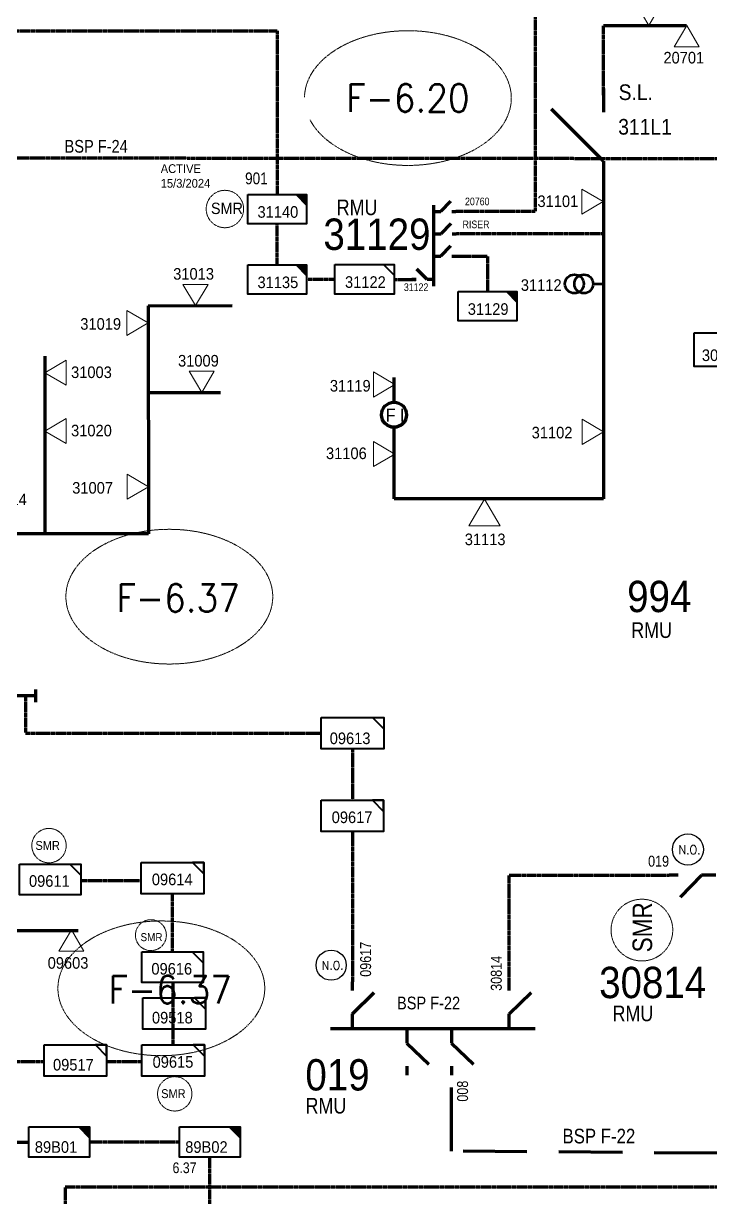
# Model space of a CAD drawing. Header units: metres. Extents: x 65984 to 144644, y -19036 to 23726.
# Drawn here: x 123252.1 to 123471.4, y 21089.7 to 21464.5 of the extents above; entities that cross this region are included whole.
import ezdxf
from ezdxf.enums import TextEntityAlignment as Align

# ---------------------------------------------------------------- set-up
doc = ezdxf.new("R2010")
doc.units = ezdxf.units.M
doc.header["$MEASUREMENT"] = 0
doc.linetypes.add('DGN Style 3', pattern=[0.013877, 0, -0.013877])
doc.linetypes.add('HIDDEN2', pattern=[2381.25, 1587.5, -793.75])
doc.layers.get('0').update_dxf_attribs({"color": 95, "lineweight": 40})
for name, color, linetype, lineweight in [('ABS', 7, 'Continuous', 40), ('ABS NUMBER', 112, 'Continuous', 30), ('d_eos', 111, 'Continuous', 40), ('d_eos no', 121, 'Continuous', 40), ('d_fco text', 95, 'Continuous', 40), ('d_oh branch', 94, 'Continuous', 40), ('d_switch', 95, 'Continuous', 40), ('d_tf', 1, 'Continuous', 40), ('d_tf no', 6, 'Continuous', 40), ('d_tf_200', 1, 'Continuous', 40), ('d_ug cable', 95, 'Continuous', 40), ('d_ug main line', 95, 'Continuous', 40), ('d_unit sub', 7, 'Continuous', 40), ('EARTH FAULT INDICATOR', 95, 'Continuous', 40), ('fedr no', 95, 'Continuous', 40), ('Level 37', 7, 'Continuous', 0), ('O H MAIN FEEDER', 4, 'Continuous', 100), ('SW N O', 114, 'Continuous', 30)]:
    doc.layers.add(name, color=color, linetype=linetype, lineweight=lineweight)
doc.styles.add('NASKHF', font='naskhf.shx', dxfattribs={"height": 8})
doc.styles.add('Style-Andalus', font='andlso.ttf')
doc.styles.add('Style-Arial', font='arial.ttf')
doc.styles.add('Style-ENGINEERING', font='ENGINEERING.shx')
doc.styles.add('Style-msdefault', font='msdefault.shx')
doc.styles.add('Style-STANDARD', font='STANDARD.shx')

# ---------------------------------------------------------------- blocks, each defined once
blk = doc.blocks.new('TFU_25')
at = {"layer": 'd_tf_200', "color": 7, "linetype": 'Continuous', "lineweight": 53}
blk.add_line((0, 10), (0, 0), dxfattribs=at)
at = {"layer": 'd_tf_200', "color": 7, "linetype": 'Continuous', "lineweight": 53, "extrusion": (0, 0, -1)}
for centre in [(0, 30), (0, 20)]:
    blk.add_circle(centre, 10, dxfattribs=at)
blk = doc.blocks.new('TF_8')
at = {"color": 0, "linetype": 'ByBlock', "lineweight": -2}
blk.add_line((6.3, 4.95), (9.9, 1.35), dxfattribs=at)
blk.add_3dface([(-10.1, 4.95), (9.9, 4.95), (9.9, -5.05), (-10.1, -5.05)], dxfattribs=at)
blk = doc.blocks.new('exist.us-1000kva')
at = {"color": 0, "linetype": 'ByBlock', "lineweight": -2, "flags": 128}
blk.add_lwpolyline([(39.99, 12.92), (32.8, 20), (40, 20)], close=True, dxfattribs=at)
at = {"color": 0, "linetype": 'ByBlock', "lineweight": -2, "extrusion": (0, 0, -1)}
blk.add_solid([(-39.99, 12.92), (-32.8, 20), (-40, 20)], dxfattribs=at)
at = {"color": 0, "linetype": 'ByBlock', "lineweight": -2, "xscale": 2, "yscale": 2}
blk.add_blockref('TF_8', (20.2, 10.1), dxfattribs=at)
blk = doc.blocks.new('*U950')
at = {"layer": 'ABS', "color": 7, "linetype": 'Continuous', "lineweight": 211, "ltscale": 0.246588}
for p, q in [((-7.85, -8.32), (8.76, 8.3)), ((-7.85, -8.32), (-15.41, -8.32)), ((15.42, -8.32), (7.86, -8.32))]:
    blk.add_line(p, q, dxfattribs=at)
blk = doc.blocks.new('*U908')
at = {"layer": 'EARTH FAULT INDICATOR', "color": 7, "linetype": 'Continuous', "lineweight": 100}
blk.add_circle((0.02, 0.13), 4, dxfattribs=at)
at = {"layer": 'EARTH FAULT INDICATOR', "color": 7, "lineweight": 140, "style": 'Style-Andalus', "width": 0.9}
blk.add_text('F I', height=4.234, dxfattribs=at).set_placement((-2.61, 2.11), align=Align.TOP_LEFT)
blk = doc.blocks.new('*U967')
at = {"layer": 'SW N O', "color": 3, "ltscale": 0.426762}
blk.add_circle((0, 0), 16.8, dxfattribs=at)
at = {"layer": 'SW N O', "color": 3, "style": 'Style-STANDARD'}
blk.add_text('N.O.', height=9.6, dxfattribs=at).set_placement((1.7, -0.2), align=Align.MIDDLE_CENTER)
blk = doc.blocks.new('*U969')
at = {"layer": 'SW N O', "color": 3, "ltscale": 0.426762}
blk.add_circle((0, 0), 16.8, dxfattribs=at)
at = {"layer": 'SW N O', "color": 3, "style": 'Style-STANDARD'}
blk.add_text('N.O.', height=9.6, dxfattribs=at).set_placement((1.7, -0.2), align=Align.MIDDLE_CENTER)
blk = doc.blocks.new('TRA1_513')
at = {"layer": 'd_tf', "color": 7, "linetype": 'Continuous', "lineweight": 0, "ltscale": 0.000355616, "flags": 128}
blk.add_lwpolyline([(9.97, -16.96), (-0.03, 0.04), (-10.03, -16.96)], close=True, dxfattribs=at)
blk = doc.blocks.new('TRA1_512')
at = {"layer": 'd_tf', "color": 7, "linetype": 'Continuous', "lineweight": 0, "ltscale": 0.000355616, "xscale": 1.000046564039523, "yscale": 1.000046564039523, "zscale": 1.000046564039523, "rotation": 180}
blk.add_blockref('TRA1_513', (0, 0), dxfattribs=at)
blk = doc.blocks.new('TRA1_515')
at = {"layer": 'd_tf', "color": 7, "linetype": 'Continuous', "lineweight": 0, "ltscale": 0.000355616, "extrusion": (0, 0, -1), "flags": 128}
blk.add_lwpolyline([(-10.04, -17.05), (-0.04, -0.05), (9.96, -17.05)], close=True, dxfattribs=at)
blk = doc.blocks.new('TRA1_514')
at = {"layer": 'd_tf', "color": 7, "linetype": 'Continuous', "lineweight": 0, "ltscale": 0.000355616, "xscale": 1.000046564039522, "yscale": 1.000046564039522, "zscale": 1.000046564039522, "rotation": 180}
blk.add_blockref('TRA1_515', (0, 0), dxfattribs=at)
blk = doc.blocks.new('TRA1_527')
at = {"layer": 'd_tf', "color": 7, "linetype": 'Continuous', "lineweight": 0, "ltscale": 0.000355616, "flags": 128}
blk.add_lwpolyline([(10.04, -16.99), (0.04, 0.01), (-9.96, -16.99)], close=True, dxfattribs=at)
blk = doc.blocks.new('TRA1_526')
at = {"layer": 'd_tf', "color": 7, "linetype": 'Continuous', "lineweight": 0, "ltscale": 0.000355616, "xscale": 1.000046564039522, "yscale": 1.000046564039522, "zscale": 1.000046564039522, "rotation": 180}
blk.add_blockref('TRA1_527', (0, 0), dxfattribs=at)
blk = doc.blocks.new('*U2319')
at = {"layer": 'd_unit sub', "color": 2, "linetype": 'Continuous', "lineweight": 40, "flags": 128}
blk.add_lwpolyline([(6.4, 5), (9.99, 1.4), (9.99, 5)], close=True, dxfattribs=at)
at = {"layer": 'd_unit sub', "color": 2, "linetype": 'Continuous', "lineweight": 40, "xscale": 0.999671859597321, "yscale": 0.999671859597321, "zscale": 0.2499179648993302, "rotation": 359.9999999999999}
blk.add_blockref('TF_8', (0.1, 0.05), dxfattribs=at)
blk = doc.blocks.new('*U2672')
at = {"layer": 'd_unit sub', "color": 1, "linetype": 'Continuous', "lineweight": 40, "flags": 128}
blk.add_lwpolyline([(6.4, 5), (9.99, 1.4), (9.99, 5)], close=True, dxfattribs=at)
at = {"layer": 'd_unit sub', "color": 1, "linetype": 'Continuous', "lineweight": 40, "xscale": 0.999671859597321, "yscale": 0.999671859597321, "zscale": 0.2499179648993302, "rotation": 359.9999999999999}
blk.add_blockref('TF_8', (0.1, 0.05), dxfattribs=at)
blk = doc.blocks.new('*U2674')
at = {"layer": 'd_unit sub', "color": 214, "linetype": 'Continuous', "lineweight": 40, "flags": 128}
blk.add_lwpolyline([(6.4, 5), (9.99, 1.4), (9.99, 5)], close=True, dxfattribs=at)
at = {"layer": 'd_unit sub', "color": 214, "linetype": 'Continuous', "lineweight": 40, "xscale": 0.999671859597321, "yscale": 0.999671859597321, "zscale": 0.2499179648993302, "rotation": 359.9999999999999}
blk.add_blockref('TF_8', (0.1, 0.05), dxfattribs=at)
blk = doc.blocks.new('TRA1_901')
at = {"layer": 'd_tf', "color": 1, "linetype": 'Continuous', "lineweight": 0, "ltscale": 0.000363563, "flags": 128}
blk.add_lwpolyline([(10, -16.95), (0, 0.05), (-10, -16.95)], close=True, dxfattribs=at)
blk = doc.blocks.new('TRA1_900')
at = {"layer": 'd_tf', "color": 1, "linetype": 'Continuous', "lineweight": 0, "ltscale": 0.000363563, "xscale": 1.000046564039523, "yscale": 1.000046564039523, "zscale": 1.000046564039523, "rotation": 180}
blk.add_blockref('TRA1_901', (0, 0), dxfattribs=at)
blk = doc.blocks.new('TRA1_903')
at = {"layer": 'd_tf', "color": 1, "linetype": 'Continuous', "lineweight": 0, "ltscale": 0.000355616, "flags": 128}
blk.add_lwpolyline([(10.01, -17.04), (0.01, -0.04), (-9.99, -17.04)], close=True, dxfattribs=at)
blk = doc.blocks.new('TRA1_902')
at = {"layer": 'd_tf', "color": 1, "linetype": 'Continuous', "lineweight": 0, "ltscale": 0.000355616, "xscale": 1.000046564039523, "yscale": 1.000046564039523, "zscale": 1.000046564039523, "rotation": 180}
blk.add_blockref('TRA1_903', (0, 0), dxfattribs=at)
blk = doc.blocks.new('TRA1_905')
at = {"layer": 'd_tf', "color": 1, "linetype": 'Continuous', "lineweight": 0, "ltscale": 0.000355616, "flags": 128}
blk.add_lwpolyline([(10, -16.95), (0, 0.05), (-10, -16.95)], close=True, dxfattribs=at)
blk = doc.blocks.new('TRA1_904')
at = {"layer": 'd_tf', "color": 1, "linetype": 'Continuous', "lineweight": 0, "ltscale": 0.000355616, "xscale": 1.000046564039523, "yscale": 1.000046564039523, "zscale": 1.000046564039523, "rotation": 180}
blk.add_blockref('TRA1_905', (0, 0), dxfattribs=at)
blk = doc.blocks.new('TRA1_899')
at = {"layer": 'd_tf', "color": 214, "linetype": 'Continuous', "lineweight": 0, "ltscale": 0.000355616, "flags": 128}
blk.add_lwpolyline([(9.99, -16.96), (-0.01, 0.04), (-10.01, -16.96)], close=True, dxfattribs=at)
blk = doc.blocks.new('TRA1_898')
at = {"layer": 'd_tf', "color": 214, "linetype": 'Continuous', "lineweight": 0, "ltscale": 0.000355616, "xscale": 1.000046564039523, "yscale": 1.000046564039523, "zscale": 1.000046564039523, "rotation": 180}
blk.add_blockref('TRA1_899', (0, 0), dxfattribs=at)

msp = doc.modelspace()

# ---------------------------------------------------------------- linework, layer by layer
at = {"layer": 'd_eos', "color": 7, "linetype": 'Continuous', "lineweight": 211, "ltscale": 0.000301468}
for p, q in [((123383.07, 21404.46), (123385.28, 21404.46)), ((123383.12, 21380.65), (123383.12, 21406.52)), ((123385.28, 21404.46), (123388.5, 21407.79)), ((123388.81, 21404.46), (123390.15, 21404.46)), ((123385.38, 21397.34), (123388.6, 21400.67)), ((123383.17, 21397.34), (123385.38, 21397.34)), ((123388.91, 21397.34), (123390.25, 21397.34)), ((123385.28, 21390.23), (123388.51, 21393.55)), ((123383.08, 21390.23), (123385.28, 21390.23)), ((123388.81, 21390.23), (123390.16, 21390.23)), ((123380.92, 21382.72), (123377.69, 21386.04)), ((123377.39, 21382.72), (123376.04, 21382.72)), ((123383.12, 21382.72), (123380.92, 21382.72))]:
    msp.add_line(p, q, dxfattribs=at)
at = {"layer": 'd_eos', "color": 2, "linetype": 'Continuous', "lineweight": 211, "ltscale": 0.638341}
for p, q in [((123461.05, 21192.63), (123458.23, 21192.63)), ((123468.5, 21192.63), (123461.7, 21185.63)), ((123473.14, 21192.63), (123468.5, 21192.63))]:
    msp.add_line(p, q, dxfattribs=at)
at = {"layer": 'd_eos', "color": 7, "linetype": 'Continuous', "lineweight": 211, "ltscale": 0.638341}
for p, q in [((123357.06, 21155.81), (123357.06, 21158.64)), ((123407.11, 21155.8), (123407.11, 21158.63)), ((123357.06, 21148.37), (123364.06, 21155.16)), ((123407.11, 21148.36), (123414.11, 21155.16)), ((123357.06, 21143.72), (123357.06, 21148.37)), ((123407.11, 21143.71), (123407.11, 21148.36)), ((123350.08, 21143.71), (123415.45, 21143.71)), ((123374.46, 21143.71), (123374.46, 21139.06)), ((123388.77, 21143.71), (123388.77, 21139.06)), ((123374.46, 21139.06), (123381.47, 21132.27)), ((123388.77, 21139.06), (123395.77, 21132.27)), ((123374.46, 21131.62), (123374.46, 21128.79)), ((123388.77, 21131.62), (123388.77, 21128.79))]:
    msp.add_line(p, q, dxfattribs=at)
at = {"layer": 'd_oh branch', "color": 1, "linetype": 'Continuous', "lineweight": 100}
for p, q in [((123291.91, 21374.4), (123291.96, 21301.53)), ((123291.92, 21374.4), (123318.72, 21374.42)), ((123258.84, 21358.24), (123258.84, 21302.24)), ((123292.55, 21346.69), (123314.92, 21346.69))]:
    msp.add_line(p, q, dxfattribs=at)
at = {"layer": 'd_oh branch', "color": 214, "linetype": 'Continuous', "lineweight": 100}
for p, q in [((123291.96, 21301.53), (123170.5, 21301.53)), ((123194.39, 21174.96), (123269.49, 21174.96))]:
    msp.add_line(p, q, dxfattribs=at)
at = {"layer": 'd_oh branch', "color": 7, "linetype": 'Continuous', "lineweight": 100, "flags": 128}
for points in [[(123437.23, 21463.78), (123463.76, 21463.78)], [(123370.37, 21343.6), (123370.37, 21351.49)], [(123370.37, 21312.78), (123370.37, 21335.6)]]:
    msp.add_lwpolyline(points, dxfattribs=at)
at = {"layer": 'd_ug cable', "color": 7, "linetype": 'DGN Style 3', "lineweight": 100}
for p, q in [((123437.23, 21441.61), (123437.23, 21463.78)), ((123333.11, 21387.43), (123333.11, 21400.52)), ((123437.23, 21397.34), (123390.25, 21397.34)), ((123351.5, 21382.79), (123342.48, 21382.79))]:
    msp.add_line(p, q, dxfattribs=at)
at = {"layer": 'd_ug cable', "color": 18, "linetype": 'DGN Style 3', "lineweight": 100}
msp.add_line((123567.04, 21421.2), (123230.44, 21421.49), dxfattribs=at)
at = {"layer": 'd_ug cable', "color": 214, "linetype": 'DGN Style 3', "lineweight": 100}
msp.add_line((123357.12, 21232.94), (123357.12, 21216.54), dxfattribs=at)
at = {"layer": 'd_ug cable', "color": 1, "linetype": 'DGN Style 3', "lineweight": 100}
for p, q in [((123270.35, 21190.94), (123289.64, 21190.94)), ((123299.63, 21168.18), (123299.63, 21186.7)), ((123299.87, 21138.44), (123299.87, 21158.38))]:
    msp.add_line(p, q, dxfattribs=at)
at = {"layer": 'd_ug cable', "color": 3, "linetype": 'DGN Style 3', "lineweight": 100, "flags": 128}
msp.add_lwpolyline([(122605.49, 21997.89), (122605.49, 21462.15), (123333.11, 21462.15), (123333.11, 21409.89)], dxfattribs=at)
at = {"layer": 'd_ug cable', "color": 7, "linetype": 'DGN Style 3', "lineweight": 100, "flags": 128}
for points in [[(123415.38, 21481.28), (123415.38, 21404.46), (123390.15, 21404.46)], [(123390.16, 21390.23), (123400.24, 21390.23), (123400.24, 21378.9)], [(123370.43, 21382.8), (123377.39, 21382.72)]]:
    msp.add_lwpolyline(points, dxfattribs=at)
at = {"layer": 'd_ug cable', "color": 214, "linetype": 'DGN Style 3', "lineweight": 100, "flags": 128}
for points in [[(123252.72, 21249.91), (123252.72, 21237.94), (123347.12, 21237.94)], [(123357.06, 21206.54), (123357.06, 21158.64)]]:
    msp.add_lwpolyline(points, dxfattribs=at)
at = {"layer": 'd_ug cable', "color": 6, "linetype": 'DGN Style 3', "lineweight": 100, "flags": 128}
msp.add_lwpolyline([(123407.11, 21158.63), (123407.11, 21192.63), (123458.23, 21192.63)], dxfattribs=at)
at = {"layer": 'd_ug cable', "color": 1, "linetype": 'DGN Style 3', "lineweight": 100, "flags": 128}
for points in [[(123243.56, 21133.16), (123258.63, 21133.16)], [(123278.62, 21133.16), (123289.87, 21133.16)], [(123143.65, 21078.81), (123225.57, 21078.81), (123225.57, 21107.44), (123253.83, 21107.44)], [(123301.85, 21107.44), (123273.2, 21107.44)], [(125032.35, 20415.58), (125032.35, 20842.68), (123481.11, 20842.68), (123481.11, 21082.09), (123311.53, 21082.09), (123311.53, 21102.6)]]:
    msp.add_lwpolyline(points, dxfattribs=at)
at = {"layer": 'd_ug cable', "color": 5, "linetype": 'DGN Style 3', "lineweight": 100, "flags": 128}
msp.add_lwpolyline([(125051.96, 20415.58), (125051.96, 20849.17), (123487.2, 20849.17), (123487.2, 21093.05), (123265.34, 21093.05), (123265.34, 21085.6)], dxfattribs=at)
at = {"layer": 'd_ug cable', "color": 2, "linetype": 'DGN Style 3', "lineweight": 13}
for centre, radius in [((123316.38, 21405.25), 5.97), ((123449.51, 21175.1), 9.85)]:
    msp.add_circle(centre, radius, dxfattribs=at)
at = {"layer": 'd_ug cable', "color": 1, "linetype": 'DGN Style 3', "lineweight": 13}
for centre, radius in [((123260.22, 21202.06), 5.49), ((123292.75, 21173.49), 4.94), ((123300.36, 21122.84), 5.49)]:
    msp.add_circle(centre, radius, dxfattribs=at)
at = {"layer": 'd_ug main line', "color": 30, "linetype": 'HIDDEN2', "lineweight": 140, "ltscale": 0.012803}
msp.add_lwpolyline([(125647.73, 21288.02), (125647.73, 20873.25), (123748.16, 20873.25), (123748.16, 21101.65), (123388.77, 21104.56), (123388.77, 21128.79)], dxfattribs=at)
at = {"layer": 'fedr no', "color": 82, "linetype": 'DGN Style 3', "lineweight": 13, "true_color": 0x1dc70e}
msp.add_ellipse((123374.8, 21440.66), major_axis=(33.02, 0), ratio=0.651175, start_param=3.470596, end_param=9.410167, dxfattribs=at)
for centre in [(123298.63, 21281.52), (123296.08, 21156.52)]:
    msp.add_ellipse(centre, major_axis=(33.02, 0), ratio=0.651175, dxfattribs=at)
at = {"layer": 'O H MAIN FEEDER', "color": 7, "lineweight": 211, "ltscale": 0.426762}
msp.add_line((123437.23, 21414.14), (123437.23, 21312.78), dxfattribs=at)
at = {"layer": 'O H MAIN FEEDER', "color": 214, "lineweight": 211, "ltscale": 0.426762}
for p, q in [((123255.97, 21247.88), (123255.97, 21251.94)), ((123255.97, 21249.91), (123141.24, 21249.91))]:
    msp.add_line(p, q, dxfattribs=at)
at = {"layer": 'O H MAIN FEEDER', "color": 7, "lineweight": 211, "ltscale": 0.426762, "flags": 128}
msp.add_lwpolyline([(123437.23, 21312.78), (123370.37, 21312.78)], dxfattribs=at)

# ---------------------------------------------------------------- block references
at = {"layer": 'ABS', "color": 7, "linetype": 'Continuous', "lineweight": 211, "ltscale": 0.246588, "rotation": 90.00000000000001}
msp.add_blockref('*U950', (123428.91, 21428.33), dxfattribs=at)
at = {"layer": 'd_tf', "color": 7, "linetype": 'Continuous', "lineweight": 0, "ltscale": 0.000355616, "extrusion": (0, 0, -1), "xscale": 0.4, "yscale": 0.4, "zscale": 0.4}
msp.add_blockref('TRA1_512', (-123451.69, 21463.8), dxfattribs=at)
at = {"layer": 'd_tf', "color": 7, "linetype": 'Continuous', "lineweight": 0, "ltscale": 0.000355616}
for name, p, xscale, yscale, zscale, rotation in [('TRA1_512', (123463.85, 21463.76), 0.4, 0.4, 0.4, 180), ('TRA1_512', (123370.57, 21349.23), 0.4, 0.4, 0.4, 89.99999999999997), ('TRA1_512', (123370.57, 21327.01), 0.4, 0.4, 0.4, 89.99999999999997), ('TRA1_526', (123399.24, 21312.62), 0.4998592052624514, 0.4998592052624514, 0.4998592052624514, 180)]:
    msp.add_blockref(name, p, dxfattribs=dict(at, xscale=xscale, yscale=yscale, zscale=zscale, rotation=rotation))
at = {"layer": 'd_tf', "color": 7, "linetype": 'Continuous', "lineweight": 0, "ltscale": 0.000355616, "extrusion": (0, 0, -1), "xscale": 0.4, "yscale": 0.4, "zscale": 0.4, "rotation": 270}
for p in [(-123437.19, 21407.61), (-123437.22, 21334.12)]:
    msp.add_blockref('TRA1_514', p, dxfattribs=at)
at = {"layer": 'd_tf', "color": 1, "linetype": 'Continuous', "lineweight": 0, "ltscale": 0.000363563, "xscale": 0.4, "yscale": 0.4, "zscale": 0.4}
for p in [(123306.99, 21374.43), (123308.97, 21346.71)]:
    msp.add_blockref('TRA1_900', p, dxfattribs=at)
at = {"layer": 'd_tf', "color": 1, "linetype": 'Continuous', "lineweight": 0, "ltscale": 0.000363563, "xscale": 0.4, "yscale": 0.4, "zscale": 0.4, "rotation": 89.99999999999997}
msp.add_blockref('TRA1_900', (123291.89, 21368.91), dxfattribs=at)
at = {"layer": 'd_tf', "color": 1, "linetype": 'Continuous', "lineweight": 0, "ltscale": 0.000355616, "xscale": 0.4, "yscale": 0.4, "zscale": 0.4}
for name, p, rotation in [('TRA1_902', (123258.84, 21352.99), 270), ('TRA1_902', (123258.84, 21334.38), 270), ('TRA1_904', (123291.91, 21316.6), 89.99999999999997)]:
    msp.add_blockref(name, p, dxfattribs=dict(at, rotation=rotation))
at = {"layer": 'd_tf', "color": 214, "linetype": 'Continuous', "lineweight": 0, "ltscale": 0.000355616, "xscale": 0.4, "yscale": 0.4, "zscale": 0.4, "rotation": 180}
msp.add_blockref('TRA1_898', (123267.36, 21175.14), dxfattribs=at)
at = {"layer": 'd_tf_200', "color": 7, "linetype": 'Continuous', "lineweight": 53, "extrusion": (0, 0, -1), "xscale": 0.2999999999999999, "yscale": 0.2999999999999999, "zscale": 0.2999999999999999, "rotation": 269.9999999999998}
msp.add_blockref('TFU_25', (-123436.95, 21381.35), dxfattribs=at)
at = {"layer": 'd_unit sub', "color": 2, "linetype": 'Continuous', "lineweight": 40, "xscale": 0.468597955527208, "yscale": 0.468597955527208, "zscale": 0.5389220798182578, "rotation": 359.9999999999999}
msp.add_blockref('exist.us-1000kva', (123323.73, 21400.52), dxfattribs=at)
at = {"layer": 'd_unit sub', "color": 7, "linetype": 'Continuous', "lineweight": 40, "xscale": 0.468597955527208, "yscale": 0.468597955527208, "zscale": 0.5389220798182578, "rotation": 359.9999999999999}
for p in [(123323.73, 21378.06), (123390.87, 21369.53)]:
    msp.add_blockref('exist.us-1000kva', p, dxfattribs=at)
at = {"layer": 'd_unit sub', "color": 7, "linetype": 'Continuous', "lineweight": 40, "xscale": 0.946449521762992, "yscale": 0.946449521762992, "zscale": 0.2499179648993302}
msp.add_blockref('TF_8', (123361.06, 21382.84), dxfattribs=at)
at = {"layer": 'd_unit sub', "color": 6, "linetype": 'Continuous', "lineweight": 40, "xscale": 0.5389220798182578, "yscale": 0.5389220798182578, "zscale": 0.5389220798182578, "rotation": 359.9999999999999}
msp.add_blockref('exist.us-1000kva', (123466.14, 21354.96), dxfattribs=at)
at = {"layer": 'd_unit sub', "color": 214, "linetype": 'Continuous', "lineweight": 40, "xscale": 0.999671859597321, "yscale": 0.999671859597321, "zscale": 0.2499179648993302}
msp.add_blockref('TF_8', (123357.22, 21237.99), dxfattribs=at)
at = {"layer": 'd_unit sub', "color": 214, "linetype": 'Continuous', "lineweight": 40}
msp.add_blockref('*U2674', (123357.06, 21211.54), dxfattribs=at)
at = {"layer": 'd_unit sub', "color": 2, "linetype": 'Continuous', "lineweight": 40, "xscale": 0.9796784224053754, "yscale": 0.9796784224053754, "zscale": 0.2449196056013438}
for p in [(123260.65, 21191.34), (123299.73, 21163.33)]:
    msp.add_blockref('TF_8', p, dxfattribs=at)
at = {"layer": 'd_unit sub', "color": 1, "linetype": 'Continuous', "lineweight": 40}
for p in [(123299.64, 21191.7), (123300.22, 21148.46), (123268.62, 21133.45)]:
    msp.add_blockref('*U2672', p, dxfattribs=at)
at = {"layer": 'd_unit sub', "color": 2, "linetype": 'Continuous', "lineweight": 40}
msp.add_blockref('*U2319', (123299.87, 21133.45), dxfattribs=at)
at = {"layer": 'd_unit sub', "color": 1, "linetype": 'Continuous', "lineweight": 40, "xscale": 0.4841668605426701, "yscale": 0.4841668605426701, "zscale": 0.4841668605426701}
for p in [(123253.83, 21102.6), (123301.85, 21102.6)]:
    msp.add_blockref('exist.us-1000kva', p, dxfattribs=at)
at = {"layer": 'EARTH FAULT INDICATOR', "color": 7, "linetype": 'Continuous', "lineweight": 100}
msp.add_blockref('*U908', (123370.35, 21339.46), dxfattribs=at)
at = {"layer": 'SW N O', "color": 3}
for name, p, xscale, yscale, zscale in [('*U967', (123464.21, 21200.82), 0.2950694635422144, 0.2950694635422144, 0.2950694635422144), ('*U969', (123350.3, 21163.9), 0.2867731251001515, 0.2867731251001515, 0.2867731251001515)]:
    msp.add_blockref(name, p, dxfattribs=dict(at, xscale=xscale, yscale=yscale, zscale=zscale))

# ---------------------------------------------------------------- texts
at = {"layer": 'ABS NUMBER', "color": 7, "lineweight": 140, "style": 'Style-Arial', "width": 0.88}
msp.add_text('S.L.', height=5, dxfattribs=at).set_placement((123442.08, 21445.03), align=Align.TOP_LEFT)
at = {"layer": 'd_eos no', "color": 7, "linetype": 'Continuous', "lineweight": 140, "style": 'Style-Arial', "width": 0.88}
for s, p in [('994', (123444.8, 21286.59)), ('019', (123342.07, 21133.91))]:
    msp.add_text(s, height=10, dxfattribs=at).set_placement(p, align=Align.TOP_LEFT)
at = {"layer": 'd_eos no', "color": 2, "linetype": 'Continuous', "lineweight": 140, "style": 'Style-Arial', "width": 0.88}
msp.add_text('30814', height=10, dxfattribs=at).set_placement((123435.87, 21163.38), align=Align.TOP_LEFT)
at = {"layer": 'd_fco text', "color": 7, "linetype": 'Continuous', "lineweight": 70, "style": 'Style-msdefault', "width": 0.92}
msp.add_text('311L1', height=5, dxfattribs=at).set_placement((123441.95, 21433.99), align=Align.TOP_LEFT)
at = {"layer": 'd_switch', "color": 2, "linetype": 'Continuous', "lineweight": 30, "style": 'Style-msdefault', "width": 0.857143}
for s, height, p in [('BSP F-24', 4.057, (123265.19, 21427.29)), ('BSP F-22', 4.674, (123424.16, 21111.69))]:
    msp.add_text(s, height=height, dxfattribs=at).set_placement(p, align=Align.TOP_LEFT)
at = {"layer": 'd_switch', "color": 7, "linetype": 'Continuous', "lineweight": 30, "style": 'Style-ENGINEERING', "width": 0.857143}
msp.add_text('901', height=3.776, dxfattribs=at).set_placement((123322.82, 21416.92), align=Align.TOP_LEFT)
at = {"layer": 'd_switch', "color": 1, "linetype": 'Continuous', "lineweight": 30, "ltscale": 1.346012, "style": 'Style-ENGINEERING', "width": 0.857143}
msp.add_text('SMR', height=6.264, rotation=90.0026, dxfattribs=at).set_placement((123446.51, 21168.01), align=Align.TOP_LEFT)
at = {"layer": 'd_switch', "color": 1, "linetype": 'Continuous', "lineweight": 30, "style": 'Style-msdefault', "width": 0.857143}
msp.add_text('BSP F-22', height=4.057, dxfattribs=at).set_placement((123371.32, 21153.86), align=Align.TOP_LEFT)
at = {"layer": 'd_switch', "color": 1, "linetype": 'Continuous', "lineweight": 30, "insert": (123299.66, 21100.95), "char_height": 3.43, "width": 1.9233, "attachment_point": 1, "style": 'NASKHF'}
msp.add_mtext('\\FENGINEERING;\\H1x;\\W0.857143;6.37', dxfattribs=at)
at = {"layer": 'd_tf no', "color": 7, "lineweight": 40, "style": 'Style-msdefault', "width": 0.945946}
for s, p in [('20701', (123456.38, 21455.41)), ('31135', (123326.78, 21383.7)), ('31122', (123354.72, 21383.79)), ('31129', (123393.91, 21375.17))]:
    msp.add_text(s, height=3.7, dxfattribs=at).set_placement(p, align=Align.TOP_LEFT)
at = {"layer": 'd_tf no', "color": 7, "linetype": 'Continuous', "lineweight": 40, "style": 'Style-msdefault', "width": 0.945946}
for s, p in [('31101', (123416.16, 21409.58)), ('31112', (123410.85, 21382.82)), ('31119', (123349.89, 21350.68)), ('31102', (123414.32, 21335.74)), ('31106', (123348.65, 21329.13)), ('31113', (123392.95, 21301.66))]:
    msp.add_text(s, height=3.7, dxfattribs=at).set_placement(p, align=Align.TOP_LEFT)
at = {"layer": 'd_tf no', "color": 1, "linetype": 'Continuous', "lineweight": 40, "style": 'Style-msdefault', "width": 0.945946}
for s, height, p in [('SMR', 3.633, (123311.92, 21407.28)), ('31013', 3.7, (123299.87, 21386.4)), ('31019', 3.7, (123270.21, 21370.42)), ('31009', 3.7, (123301.41, 21358.67)), ('31003', 3.7, (123267.26, 21355)), ('31020', 3.7, (123267.26, 21336.39)), ('31007', 3.7, (123267.63, 21318.11)), ('09614', 3.7, (123293.05, 21193.13)), ('09518', 3.7, (123293.08, 21149)), ('09517', 3.7, (123261.49, 21133.98)), ('89B01', 3.7, (123255.69, 21107.71)), ('89B02', 3.7, (123303.71, 21107.71))]:
    msp.add_text(s, height=height, dxfattribs=at).set_placement(p, align=Align.TOP_LEFT)
at = {"layer": 'd_tf no', "color": 121, "lineweight": 40, "style": 'Style-msdefault', "width": 0.945946}
msp.add_text('31140', height=3.7, dxfattribs=at).set_placement((123326.78, 21406.16), align=Align.TOP_LEFT)
at = {"layer": 'd_tf no', "color": 6, "lineweight": 40, "style": 'Style-msdefault', "width": 0.945946}
msp.add_text('30909', height=3.7, dxfattribs=at).set_placement((123468.66, 21360.43), align=Align.TOP_LEFT)
at = {"layer": 'd_tf no', "color": 214, "linetype": 'Continuous', "lineweight": 40, "style": 'Style-msdefault', "width": 0.945946}
for s, p in [('31014', (123240.14, 21314.44)), ('09613', (123349.84, 21238.16)), ('09617', (123350.47, 21212.96)), ('09603', (123259.79, 21166.47))]:
    msp.add_text(s, height=3.7, dxfattribs=at).set_placement(p, align=Align.TOP_LEFT)
at = {"layer": 'd_tf no', "color": 2, "linetype": 'Continuous', "lineweight": 40, "style": 'Style-msdefault', "width": 0.945946}
for s, p in [('09611', (123253.82, 21192.62)), ('09616', (123292.9, 21164.6)), ('09615', (123293.29, 21134.87))]:
    msp.add_text(s, height=3.7, dxfattribs=at).set_placement(p, align=Align.TOP_LEFT)
at = {"layer": 'd_tf no', "color": 121, "lineweight": 40, "insert": (123295.89, 21419.54), "char_height": 2.8092, "attachment_point": 1, "style": 'NASKHF'}
msp.add_mtext('\\Fmsdefault;\\H1x;\\W0.945946;ACTIVE\\P15/3/2024', dxfattribs=at)
at = {"layer": 'd_tf no', "color": 2, "lineweight": 13, "attachment_point": 1, "style": 'NASKHF'}
for insert, char_height in [((123255.88, 21203.54), 2.8393), ((123289.43, 21174.13), 2.5554), ((123296.03, 21124.32), 2.8393)]:
    msp.add_mtext('\\Fmsdefault;\\H1x;\\W0.925;SMR\\P', dxfattribs=dict(at, insert=insert, char_height=char_height))
at = {"layer": 'fedr no', "color": 6, "linetype": 'Continuous', "lineweight": 40, "char_height": 8.852, "attachment_point": 5, "style": 'Style-STANDARD'}
for s, insert in [('F-6.20\\P', (123374.8, 21440.66)), ('F-6.37', (123301.44, 21281.12)), ('F-6.37', (123298.88, 21156.12))]:
    msp.add_mtext(s, dxfattribs=dict(at, insert=insert))
at = {"layer": 'Level 37', "color": 7, "linetype": 'Continuous', "lineweight": 53, "style": 'Style-msdefault', "width": 0.854701}
for p in [(123358.56, 21405.78), (123452.62, 21270.84), (123348.63, 21119.05)]:
    msp.add_text('RMU', height=4.993, dxfattribs=at).set_placement(p, align=Align.MIDDLE_CENTER)
at = {"layer": 'Level 37', "color": 7, "linetype": 'Continuous', "lineweight": 120, "style": 'Style-Arial', "width": 0.88}
msp.add_text('31129', height=10, dxfattribs=at).set_placement((123347.82, 21402.21), align=Align.TOP_LEFT)
at = {"layer": 'Level 37', "color": 7, "linetype": 'Continuous', "lineweight": 53, "width": 0.857143}
for s, height, style, p in [('RISER', 2.45, 'Style-ENGINEERING', (123400.84, 21401.57)), ('31122', 2.45, 'Style-ENGINEERING', (123381.33, 21381.53)), ('019', 3.5, 'Style-msdefault', (123458.18, 21198.84))]:
    msp.add_text(s, height=height, dxfattribs=dict(at, style=style)).set_placement(p, align=Align.TOP_RIGHT)
at = {"layer": 'Level 37', "color": 7, "linetype": 'Continuous', "lineweight": 53, "style": 'Style-msdefault', "width": 0.857143}
for s, p in [('09617', (123359.55, 21160.2)), ('30814', (123401.28, 21155.72)), ('008', (123390.5, 21120.34))]:
    msp.add_text(s, height=3.5, rotation=90, dxfattribs=at).set_placement(p, align=Align.TOP_LEFT)
at = {"layer": 'Level 37', "color": 2, "linetype": 'Continuous', "lineweight": 53, "style": 'Style-msdefault', "width": 0.854701}
msp.add_text('RMU', height=4.993, dxfattribs=at).set_placement((123446.63, 21148.5), align=Align.MIDDLE_CENTER)
at = {"layer": 'Level 37', "color": 7, "linetype": 'Continuous', "lineweight": 53, "insert": (123400.84, 21408.89), "char_height": 2.4497, "attachment_point": 3, "style": 'NASKHF'}
msp.add_mtext('\\FENGINEERING;\\H1x;\\W0.857143;20760\\P', dxfattribs=at)

doc.saveas('drawing.dxf')
